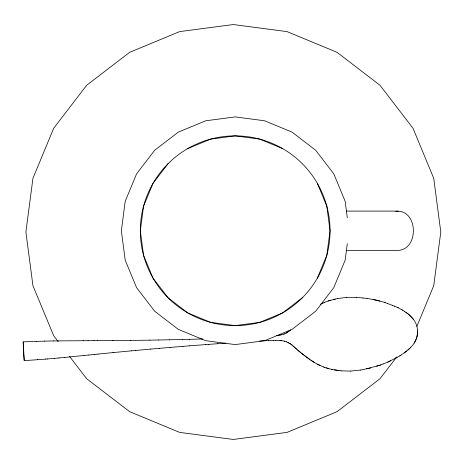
<?xml version="1.0" encoding="UTF-8"?>
<svg xmlns="http://www.w3.org/2000/svg" width="464" height="464" viewBox="0 0 464 464"><rect width="100%" height="100%" fill="white"/><g stroke="black" fill="none" stroke-linecap="round" stroke-linejoin="round"><path stroke-width="0.7" d="M417.513 331.366C417.6 335.518 416.376 339.613 414.161 343.111M347.321 243.681L345.146 260.211L333.773 287.668L315.682 311.24L292.105 329.336L264.648 340.704L235.184 344.584L205.72 340.704L178.263 329.336L154.686 311.24L136.596 287.668L125.222 260.211L121.348 230.747L125.222 201.283L136.596 173.826L154.686 150.249L178.263 132.159L205.72 120.785L235.184 116.905L264.648 120.785L292.105 132.159L315.682 150.249L333.773 173.826L345.146 201.283L347.321 217.813M317.341 278.18L326.818 255.299L330.049 230.747L326.818 206.196L317.341 183.315M416.875 326.389L433.73 285.696L440.8 232L433.73 178.304L413.006 128.273L380.039 85.306L337.073 52.333L287.036 31.61L233.34 24.54L179.649 31.61L129.613 52.333L86.646 85.306L53.679 128.273L32.95 178.304L25.885 232L32.95 285.696L53.679 335.727L58.075 341.458M168.101 163.664L153.027 183.315L143.55 206.196L140.319 230.747L143.55 255.299L153.027 278.18L168.101 297.824L187.752 312.904L210.633 322.381L235.184 325.612L259.736 322.381L282.617 312.904L302.267 297.824M396.743 356.926L380.039 378.694L337.073 411.667L287.036 432.39L233.34 439.46L179.649 432.39L129.613 411.667L86.646 378.694L69.501 356.352M410.495 347.565C415.222 343.047 418.302 336.51 417.438 329.892M410.57 347.565L408.001 350.007M409.927 348.22L404.254 352.936M290.377 330.101L288.086 331.888M290.447 330.101L286.085 333.169M406.76 351.016L399.777 355.911M287.558 332.294L283.777 334.179M320.398 304.268L323.025 303.05M400.971 355.273L395.189 358.359M397.132 357.402L388.124 361.932M390.665 360.731L387.742 362.106M380.758 364.913L383.142 363.956M187.752 148.59A94.865 94.865 0 0 1 330.049 230.747A94.865 94.865 0 0 1 187.752 312.904A94.865 94.865 0 0 1 187.752 148.59L210.633 139.113L235.184 135.882L259.736 139.113L282.617 148.59M284.328 333.981L281.491 334.753M322.95 303.05L324.638 302.4M383.067 363.956L387.811 362.106M324.562 302.4L328.199 301.003M328.123 301.008L330.832 300.243M380.834 364.913L376.588 366.212M380.231 365.11L366.583 368.781M328.698 300.788L335.275 299.135M333.436 299.582L337.363 298.596M280.494 334.996L281.567 334.753M360.383 370.075L370.661 367.998M279.641 335.124L280.569 334.996M276.312 335.588L279.717 335.124M337.293 298.596L346.66 297.389M395.722 211.387C417.919 208.661 419.624 248.913 398.35 250.403L346.306 250.403M94.621 354.432L98.084 354.073M350.448 371.09L360.458 370.075M88.792 355.018L94.691 354.432M64.699 357.425L84.03 355.494M83.961 355.494L88.868 355.012M98.008 354.073L113.123 352.582M113.048 352.588L113.75 352.524M113.889 352.507L131.353 350.842M54.555 358.365L58.957 357.959M58.887 357.959L64.774 357.425M131.277 350.848L135.859 350.436M135.784 350.436L150.371 349.125M150.295 349.125L159.233 348.354M159.158 348.36L170.097 347.426M45.443 359.119L47.374 358.968M47.299 358.968L54.624 358.365M170.027 347.432L182.938 346.376M182.862 346.376L189.84 345.825M189.764 345.825L205.819 344.59M205.749 344.59L208.893 344.358M37.34 359.722L45.513 359.119M208.817 344.358L217.79 343.708M217.715 343.714L225.875 343.128M37.416 359.716L24.186 360.638L23.432 350.523L23.2 341.858L36.459 341.388M259.73 340.988L265.472 340.721M265.396 340.721L268.61 340.588M36.383 341.394L44.573 341.139M189.428 339.317L202.733 338.958M182.503 339.486L189.498 339.317M169.627 339.781L182.572 339.486M44.498 341.139L53.714 340.941M268.534 340.588L273.69 340.477M158.723 339.99L169.696 339.781M149.826 340.153L158.792 339.99M57.994 340.895L83.259 340.727M130.732 340.425L149.901 340.153M23.2 341.858L24.192 359.983M273.621 340.477L275.883 340.443M53.638 340.941L58.064 340.895M113.262 340.588L130.807 340.425M112.421 340.593L113.129 340.588M83.184 340.727L88.114 340.704M97.307 340.68L112.497 340.593M88.044 340.704L93.972 340.675M346.591 297.389L356.648 297.36M346.306 211.091L398.35 211.091M93.896 340.68L97.382 340.675M341.075 370.858L350.523 371.09M275.807 340.448L280.001 340.576M279.931 340.576L280.865 340.617M362.877 297.998L367.012 298.358M356.572 297.36L362.952 297.998M280.79 340.617L281.88 340.75M337.67 370.365L339.016 370.539M337.212 370.278L332.299 369.576M334.405 369.901L337.746 370.359M281.805 340.75L284.212 341.081M338.94 370.539L341.15 370.858M366.943 298.364L376.832 300.231M373.091 299.512L379.848 301.078M331.708 369.419L332.375 369.576M331.783 369.419L326.349 367.929M384.685 302.429L377.377 300.365M328.094 368.404L324.295 367.291M284.142 341.081L284.705 341.226M284.629 341.226L286.613 341.84M384.615 302.429L385.085 302.563M385.01 302.563L387.666 303.502M392.411 305.382L394.446 306.13M387.591 303.502L392.486 305.382M394.371 306.136L397.306 307.336M323.686 366.983L317.121 364.199M397.23 307.336L398.483 307.852M323.611 366.989L324.371 367.285M320.044 365.458L314.302 362.5M286.537 341.84L288.736 342.908M288.028 342.565L290.447 343.923M398.414 307.852L402.073 309.824M401.998 309.83L402.671 310.172M289.356 343.314L291.201 344.439M404.614 311.483L408.134 313.925M314.14 362.343L305.59 356.509M310.851 360.296L314.377 362.5M402.601 310.178L404.689 311.483M291.125 344.439L292.036 345.025M309.743 359.478L301.252 353.116M406.029 312.347L408.836 314.517L413.813 319.737M305.358 356.277L297.557 350.042M300.66 352.553L295.005 347.768M291.96 345.025L294.217 346.944M296.467 349.032L293.074 345.935M408.761 314.517C413.447 318.339 417.136 323.71 417.507 329.892"/></g></svg>
